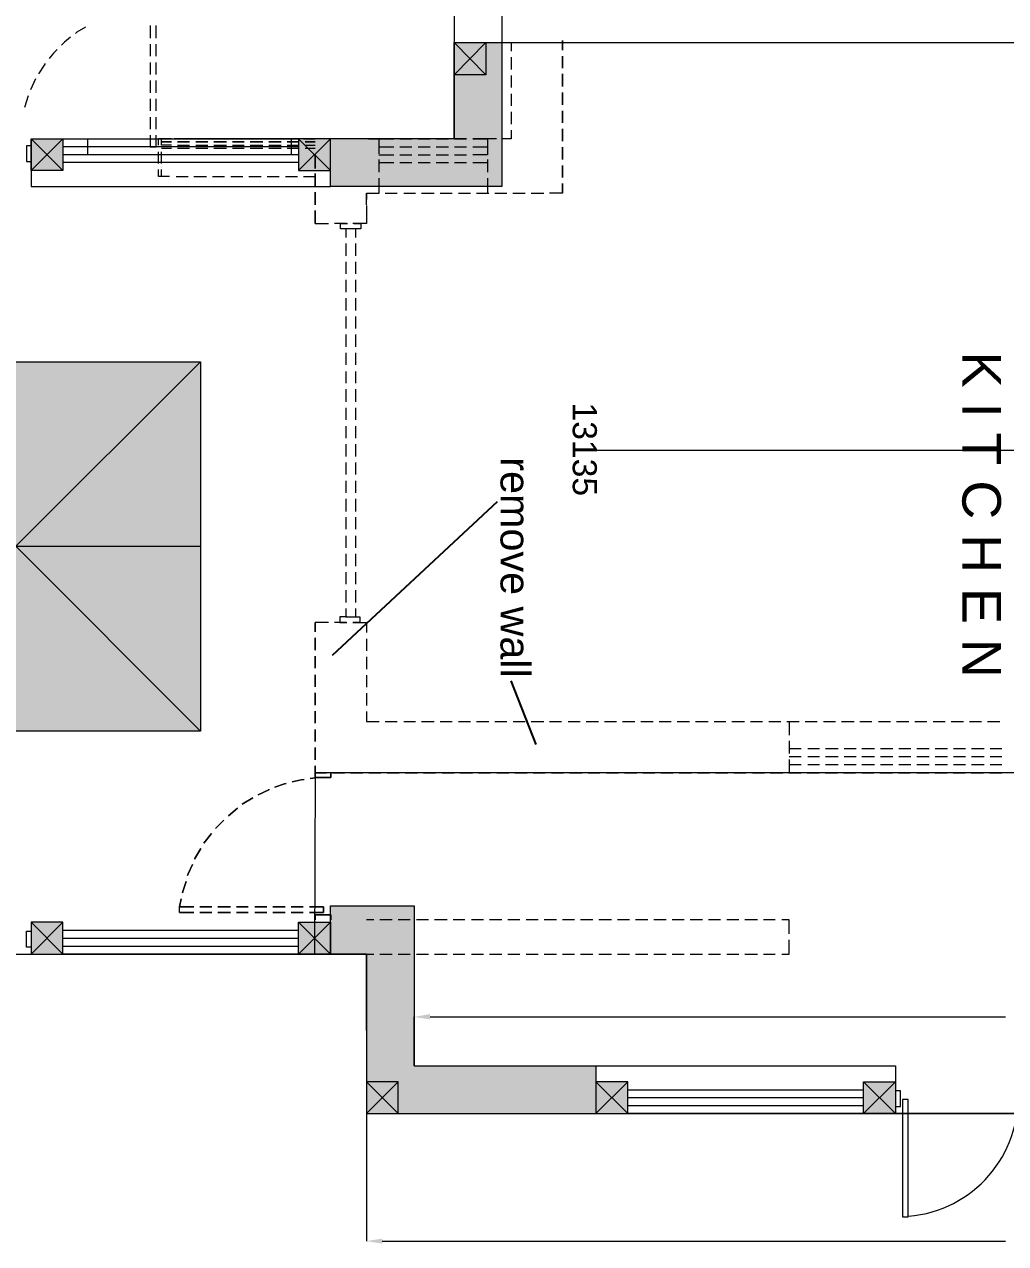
# Model space of a CAD drawing. Header units: millimetres. Extents: x -5841 to 140562, y 1006 to 102310.
# Drawn here: x 67469 to 73612, y 58061 to 65694 of the extents above; entities that cross this region are included whole.
import ezdxf

# ---------------------------------------------------------------- set-up
doc = ezdxf.new("R2010")
doc.units = ezdxf.units.MM
doc.header["$LTSCALE"] = 10
doc.layers.add('PDF17_0', color=7, linetype='Continuous')
doc.layers.add('PDF17_Text', color=7, linetype='Continuous')
doc.layers.add('PDF17_KD - WALL - LOADBEARING', color=7, linetype='Continuous', true_color=0x939598)
doc.styles.add('PDF ArialMT', font='arial.ttf')

msp = doc.modelspace()

# ---------------------------------------------------------------- linework, layer by layer
at = {"layer": 'PDF17_0', "lineweight": 0}
for points in [[(71372.28432, 72085.55694), (71512.62202, 72085.55694), (71512.62202, 72384.94403), (70932.55954, 72384.94403), (70932.55954, 71633.35769), (70932.55954, 70944.14367), (70932.55954, 70473.23273), (70152.90566, 70473.23273), (70152.90566, 69734.12086), (69264.10025, 69060.49991), (69264.10025, 66999.09506), (70159.1429, 66319.23688), (70159.1429, 65580.12501), (70517.78368, 65580.12501)], [(70458.52998, 65891.98656), (70458.52998, 65580.12501), (75027.30169, 65580.12501), (75981.59803, 65580.12501), (75981.59803, 65891.98656)], [(70358.73429, 65377.415), (70159.1429, 65580.12501), (70159.1429, 64978.23222), (68406.48099, 64978.23222)], [(70458.52998, 65580.12501), (70458.52998, 64678.84513), (70159.1429, 64678.84513), (69385.72625, 64678.84513), (69385.72625, 64978.23222), (69186.13486, 64778.64083)], [(70159.1429, 65377.415), (70358.73429, 65580.12501)], [(70159.1429, 64978.23222), (70159.1429, 65411.71977)], [(67711.02973, 64778.64083), (67511.43834, 64978.23222), (69186.13486, 64978.23222), (69385.72625, 64778.64083)], [(67511.43834, 64778.64083), (67711.02973, 64978.23222)], [(67511.43834, 64978.23222), (67511.43834, 64678.84513), (69385.72625, 64678.84513)], [(67511.43834, 64934.5716), (67483.3708, 64934.5716), (67483.3708, 64834.77591), (67511.43834, 64834.77591)], [(69186.13486, 64928.33437), (67711.02973, 64928.33437)], [(69186.13486, 64878.43652), (67711.02973, 64878.43652)], [(69186.13486, 64828.53868), (67711.02973, 64828.53868)], [(68571.76761, 63581.09248), (67414.76126, 62427.20474), (68571.76761, 61270.19839)], [(77441.11008, 63025.97892), (71051.06693, 63025.97892)], [(64919.86886, 62427.20474), (68571.76761, 62427.20474)], [(69186.13486, 60072.65004), (69385.72625, 59873.05865), (69385.72625, 60175.56435), (69909.65366, 60175.56435), (69909.65366, 59174.48878), (69909.65366, 59480.1131)], [(65980.19813, 59873.05865), (67511.43834, 59873.05865), (67711.02973, 60072.65004)], [(67511.43834, 60072.65004), (67711.02973, 59873.05865)], [(69186.13486, 59873.05865), (69385.72625, 60072.65004)], [(67511.43834, 59916.71927), (67483.3708, 59916.71927), (67483.3708, 60016.51496), (67511.43834, 60016.51496)], [(67711.02973, 60022.75219), (69186.13486, 60022.75219)], [(67711.02973, 59972.85435), (69186.13486, 59972.85435)], [(67711.02973, 59922.9565), (69186.13486, 59922.9565)], [(69610.26657, 59395.91048), (69610.26657, 59873.05865), (67711.02973, 59873.05865), (69610.26657, 59873.05865), (69610.26657, 58875.10169), (72922.23623, 58875.10169), (72722.64484, 59074.69308)], [(70009.44935, 59480.1131), (73611.45025, 59480.1131)], [(71047.94831, 59174.48878), (71047.94831, 58875.10169), (71247.5397, 59074.69308)], [(72922.23623, 59174.48878), (72922.23623, 58875.10169), (71247.5397, 58875.10169), (71047.94831, 59074.69308)], [(76327.76435, 59174.48878), (76327.76435, 59074.69308), (76128.17296, 58875.10169), (74453.47644, 58875.10169), (72922.23623, 58875.10169)], [(69809.85796, 58875.10169), (69610.26657, 59074.69308)], [(69809.85796, 59074.69308), (69610.26657, 58875.10169), (69610.26657, 58076.73612)], [(71247.5397, 59024.79523), (72722.64484, 59024.79523)], [(72922.23623, 59074.69308), (72722.64484, 58875.10169)], [(72922.23623, 58918.76231), (72953.42238, 58918.76231), (72953.42238, 59018.558), (72922.23623, 59018.558)], [(71247.5397, 58974.89739), (72722.64484, 58974.89739)], [(71247.5397, 58924.99954), (72722.64484, 58924.99954)], [(69710.06226, 58076.73612), (73611.45025, 58076.73612)]]:
    msp.add_lwpolyline(points, dxfattribs=at)
at = {"layer": 'PDF17_0', "color": 0, "lineweight": 0, "true_color": 0x939598}
for points in [[(67851.36743, 65676.80209), (67798.35096, 65645.61594), (67788.99512, 65636.26009)], [(68256.78744, 65686.15794), (68256.78744, 65608.19255)], [(68294.21083, 65608.19255), (68294.21083, 65686.15794)], [(67757.80896, 65614.42978), (67720.38558, 65583.24363), (67701.67388, 65564.53193)], [(68256.78744, 65570.76917), (68256.78744, 65495.92239)], [(68294.21083, 65495.92239), (68294.21083, 65570.76917)], [(70517.78368, 65580.12501), (70517.78368, 65527.10855)], [(67673.60634, 65536.46439), (67651.77604, 65514.63409), (67623.7085, 65480.32932)], [(67598.75957, 65449.14316), (67592.52234, 65439.78731), (67558.21757, 65383.65224)], [(68256.78744, 65455.38039), (68256.78744, 65380.53362)], [(68294.21083, 65380.53362), (68294.21083, 65455.38039)], [(70517.78368, 65489.68516), (70517.78368, 65411.71977)], [(67539.50588, 65352.46608), (67508.31972, 65283.85654)], [(68256.78744, 65343.11023), (68256.78744, 65265.14485)], [(68294.21083, 65265.14485), (68294.21083, 65343.11023)], [(70517.78368, 65374.29639), (70517.78368, 65299.44962)], [(67492.72664, 65246.43315), (67470.89634, 65174.705)], [(68256.78744, 65227.72146), (68256.78744, 65152.87469)], [(68294.21083, 65152.87469), (68294.21083, 65227.72146)], [(70517.78368, 65258.90762), (70517.78368, 65184.06084)], [(68256.78744, 65112.33269), (68256.78744, 65037.48592)], [(68294.21083, 65037.48592), (68294.21083, 65112.33269)], [(70517.78368, 65146.63746), (70517.78368, 65068.67207)], [(67866.9605, 64878.43652), (67866.9605, 64978.23222)], [(68256.78744, 65000.06253), (68256.78744, 64928.33437), (68294.21083, 64928.33437), (68294.21083, 65000.06253)], [(68309.80391, 64937.69022), (68309.80391, 64978.23222), (68378.41345, 64978.23222), (68309.80391, 64978.23222)], [(68390.88791, 64937.69022), (68328.5156, 64937.69022), (68328.5156, 64978.23222), (68390.88791, 64978.23222), (68328.5156, 64978.23222)], [(69139.35563, 64978.23222), (69139.35563, 64878.43652)], [(69354.5401, 64978.23222), (69289.04917, 64978.23222), (69217.32102, 64978.23222), (69289.04917, 64978.23222), (69226.67686, 64978.23222), (69289.04917, 64978.23222)], [(69469.92887, 64978.23222), (69395.0821, 64978.23222)], [(69585.31764, 64978.23222), (69507.35226, 64978.23222)], [(69622.74103, 64978.23222), (69688.23196, 64978.23222), (69781.79042, 64978.23222), (69688.23196, 64978.23222), (69688.23196, 64884.67376)], [(70368.09013, 64978.23222), (70277.65028, 64978.23222), (70368.09013, 64978.23222), (70368.09013, 64878.43652), (70277.65028, 64878.43652)], [(70424.22521, 64978.23222), (70368.09013, 64978.23222), (70368.09013, 64884.67376)], [(70517.78368, 65031.24868), (70517.78368, 64978.23222), (70461.6486, 64978.23222)], [(68309.80391, 64822.30145), (68309.80391, 64897.14822)], [(68328.5156, 64918.97853), (68390.88791, 64918.97853)], [(68328.5156, 64822.30145), (68328.5156, 64897.14822)], [(68428.31129, 64937.69022), (68503.15807, 64937.69022)], [(68428.31129, 64918.97853), (68503.15807, 64918.97853)], [(68543.70007, 64937.69022), (68618.54684, 64937.69022)], [(68543.70007, 64918.97853), (68618.54684, 64918.97853)], [(68655.97023, 64937.69022), (68733.93561, 64937.69022)], [(68655.97023, 64918.97853), (68733.93561, 64918.97853)], [(68771.359, 64937.69022), (68846.20577, 64937.69022)], [(68771.359, 64918.97853), (68846.20577, 64918.97853)], [(68883.62916, 64937.69022), (68961.59454, 64937.69022)], [(68883.62916, 64918.97853), (68961.59454, 64918.97853)], [(68999.01793, 64937.69022), (69076.98332, 64937.69022)], [(68999.01793, 64918.97853), (69076.98332, 64918.97853)], [(69114.4067, 64937.69022), (69189.25348, 64937.69022)], [(69114.4067, 64918.97853), (69189.25348, 64918.97853)], [(69226.67686, 64937.69022), (69289.04917, 64937.69022)], [(69226.67686, 64918.97853), (69289.04917, 64918.97853)], [(69688.23196, 64928.33437), (69781.79042, 64928.33437)], [(69819.21381, 64928.33437), (69894.06058, 64928.33437)], [(69934.60258, 64928.33437), (70009.44935, 64928.33437)], [(70046.87274, 64928.33437), (70124.83813, 64928.33437)], [(70162.26151, 64928.33437), (70237.10828, 64928.33437)], [(70277.65028, 64928.33437), (70368.09013, 64928.33437)], [(69688.23196, 64878.43652), (69781.79042, 64878.43652)], [(69688.23196, 64847.25037), (69688.23196, 64769.28498)], [(69688.23196, 64828.53868), (69781.79042, 64828.53868)], [(69819.21381, 64878.43652), (69894.06058, 64878.43652)], [(69819.21381, 64828.53868), (69894.06058, 64828.53868)], [(69934.60258, 64878.43652), (70009.44935, 64878.43652)], [(69934.60258, 64828.53868), (70009.44935, 64828.53868)], [(70046.87274, 64878.43652), (70124.83813, 64878.43652)], [(70046.87274, 64828.53868), (70124.83813, 64828.53868)], [(70162.26151, 64878.43652), (70237.10828, 64878.43652)], [(70162.26151, 64828.53868), (70237.10828, 64828.53868)], [(70277.65028, 64828.53868), (70368.09013, 64828.53868)], [(70368.09013, 64847.25037), (70368.09013, 64769.28498)], [(68378.41345, 64741.21744), (68309.80391, 64741.21744), (68309.80391, 64784.87806)], [(68328.5156, 64741.21744), (68328.5156, 64784.87806)], [(68418.95545, 64741.21744), (68493.80222, 64741.21744)], [(68531.22561, 64741.21744), (68609.19099, 64741.21744)], [(68646.61438, 64741.21744), (68721.46115, 64741.21744)], [(68762.00315, 64741.21744), (68836.84992, 64741.21744)], [(68874.27331, 64741.21744), (68952.2387, 64741.21744)], [(68989.66208, 64741.21744), (69064.50886, 64741.21744)], [(69105.05086, 64741.21744), (69179.89763, 64741.21744)], [(69217.32102, 64741.21744), (69289.04917, 64741.21744)], [(69688.23196, 64731.8616), (69688.23196, 64638.30313)], [(70368.09013, 64731.8616), (70368.09013, 64638.30313)], [(70839.00107, 64638.30313), (70839.00107, 64697.55683), (70839.00107, 64638.30313), (70757.91707, 64638.30313)], [(69610.26657, 64563.45636), (69610.26657, 64638.30313), (69691.35057, 64638.30313)], [(69610.26657, 64638.30313), (69610.26657, 64597.76113)], [(69728.77396, 64638.30313), (69803.62073, 64638.30313)], [(69844.16273, 64638.30313), (69919.0095, 64638.30313)], [(69956.43289, 64638.30313), (70034.39828, 64638.30313)], [(70071.82166, 64638.30313), (70146.66843, 64638.30313)], [(70187.21044, 64638.30313), (70262.05721, 64638.30313)], [(70299.48059, 64638.30313), (70377.44598, 64638.30313)], [(70414.86937, 64638.30313), (70489.71614, 64638.30313)], [(70527.13952, 64638.30313), (70605.10491, 64638.30313)], [(70642.5283, 64638.30313), (70720.49369, 64638.30313)], [(69289.04917, 64448.06759), (69289.04917, 64526.03297), (69289.04917, 64448.06759), (69289.04917, 64469.89789), (69289.04917, 64448.06759), (69289.04917, 64529.15159), (69289.04917, 64448.06759), (69373.25179, 64448.06759)], [(69610.26657, 64526.03297), (69610.26657, 64448.06759), (69526.06395, 64448.06759)], [(69610.26657, 64560.33774), (69610.26657, 64519.79574)], [(69485.52195, 64448.06759), (69410.67518, 64448.06759)], [(69491.75918, 64413.76282), (69448.09856, 64413.76282), (69448.09856, 64448.06759), (69491.75918, 64448.06759)], [(69532.30118, 64448.06759), (69575.9618, 64448.06759), (69575.9618, 64413.76282), (69532.30118, 64413.76282)], [(69544.77564, 64360.74635), (69544.77564, 64413.76282), (69482.40333, 64413.76282), (69482.40333, 64360.74635)], [(69482.40333, 64323.32297), (69482.40333, 64245.35758)], [(69544.77564, 64245.35758), (69544.77564, 64323.32297)], [(69482.40333, 64207.93419), (69482.40333, 64133.08742)], [(69544.77564, 64133.08742), (69544.77564, 64207.93419)], [(69482.40333, 64095.66403), (69482.40333, 64017.69865)], [(69544.77564, 64017.69865), (69544.77564, 64095.66403)], [(69482.40333, 63980.27526), (69482.40333, 63902.30987)], [(69544.77564, 63902.30987), (69544.77564, 63980.27526)], [(69482.40333, 63864.88649), (69482.40333, 63790.03972)], [(69544.77564, 63790.03972), (69544.77564, 63864.88649)], [(69482.40333, 63752.61633), (69482.40333, 63674.65094)], [(69544.77564, 63674.65094), (69544.77564, 63752.61633)], [(69482.40333, 63637.22756), (69482.40333, 63562.38078)], [(69544.77564, 63562.38078), (69544.77564, 63637.22756)], [(69482.40333, 63521.83878), (69482.40333, 63446.99201)], [(69544.77564, 63446.99201), (69544.77564, 63521.83878)], [(69482.40333, 63409.56863), (69482.40333, 63331.60324)], [(69544.77564, 63331.60324), (69544.77564, 63409.56863)], [(69482.40333, 63294.17985), (69482.40333, 63219.33308)], [(69544.77564, 63219.33308), (69544.77564, 63294.17985)], [(69482.40333, 63178.79108), (69482.40333, 63103.94431)], [(69544.77564, 63103.94431), (69544.77564, 63178.79108)], [(69482.40333, 63066.52092), (69482.40333, 62988.55553)], [(69544.77564, 62988.55553), (69544.77564, 63066.52092)], [(69482.40333, 62951.13215), (69482.40333, 62876.28537)], [(69544.77564, 62876.28537), (69544.77564, 62951.13215)], [(69482.40333, 62835.74337), (69482.40333, 62760.8966)], [(69544.77564, 62760.8966), (69544.77564, 62835.74337)], [(69482.40333, 62723.47322), (69482.40333, 62645.50783)], [(69544.77564, 62645.50783), (69544.77564, 62723.47322)], [(69482.40333, 62608.08444), (69482.40333, 62533.23767)], [(69544.77564, 62533.23767), (69544.77564, 62608.08444)], [(69482.40333, 62492.69567), (69482.40333, 62417.8489)], [(69544.77564, 62417.8489), (69544.77564, 62492.69567)], [(69482.40333, 62380.42551), (69482.40333, 62302.46012)], [(69544.77564, 62302.46012), (69544.77564, 62380.42551)], [(69482.40333, 62265.03674), (69482.40333, 62190.18997)], [(69544.77564, 62190.18997), (69544.77564, 62265.03674)], [(69482.40333, 62152.76658), (69482.40333, 62074.80119)], [(69544.77564, 62074.80119), (69544.77564, 62152.76658)], [(69488.64056, 61984.36134), (69444.97995, 61984.36134), (69444.97995, 61950.05657), (69488.64056, 61950.05657)], [(69482.40333, 62037.37781), (69482.40333, 61984.36134), (69544.77564, 61984.36134), (69544.77564, 62037.37781)], [(69526.06395, 61984.36134), (69569.72457, 61984.36134), (69569.72457, 61950.05657), (69526.06395, 61950.05657), (69610.26657, 61950.05657), (69610.26657, 61887.68426)], [(69373.25179, 61950.05657), (69289.04917, 61950.05657), (69289.04917, 61890.80288), (69289.04917, 61950.05657)], [(69485.52195, 61950.05657), (69410.67518, 61950.05657)], [(69610.26657, 61847.14226), (69610.26657, 61772.29549)], [(69610.26657, 61734.8721), (69610.26657, 61656.90672)], [(69610.26657, 61619.48333), (69610.26657, 61544.63656)], [(69610.26657, 61507.21317), (69610.26657, 61429.24778)], [(69610.26657, 61391.8244), (69610.26657, 61329.45209), (69691.35057, 61329.45209)], [(69728.77396, 61329.45209), (69803.62073, 61329.45209)], [(69844.16273, 61329.45209), (69919.0095, 61329.45209)], [(69956.43289, 61329.45209), (70034.39828, 61329.45209)], [(70071.82166, 61329.45209), (70146.66843, 61329.45209)], [(70187.21044, 61329.45209), (70262.05721, 61329.45209)], [(70299.48059, 61329.45209), (70377.44598, 61329.45209)], [(70414.86937, 61329.45209), (70489.71614, 61329.45209)], [(70530.25814, 61329.45209), (70605.10491, 61329.45209)], [(70642.5283, 61329.45209), (70720.49369, 61329.45209)], [(70757.91707, 61329.45209), (70832.76384, 61329.45209)], [(70873.30584, 61329.45209), (70948.15262, 61329.45209)], [(70985.576, 61329.45209), (71063.54139, 61329.45209)], [(71100.96478, 61329.45209), (71175.81155, 61329.45209)], [(71213.23493, 61329.45209), (71291.20032, 61329.45209)], [(71328.62371, 61329.45209), (71406.5891, 61329.45209)], [(71444.01248, 61329.45209), (71518.85925, 61329.45209)], [(71556.28264, 61329.45209), (71634.24803, 61329.45209)], [(71671.67141, 61329.45209), (71749.6368, 61329.45209)], [(71787.06019, 61329.45209), (71861.90696, 61329.45209)], [(71899.33034, 61329.45209), (71977.29573, 61329.45209)], [(72014.71912, 61329.45209), (72089.56589, 61329.45209)], [(72130.10789, 61329.45209), (72204.95466, 61329.45209)], [(72242.37805, 61329.45209), (72320.34344, 61329.45209)], [(72257.97113, 61329.45209), (72257.97113, 61245.24947)], [(72357.76682, 61329.45209), (72432.61359, 61329.45209)], [(72473.1556, 61329.45209), (72548.00237, 61329.45209)], [(72585.42575, 61329.45209), (72663.39114, 61329.45209)], [(72700.81453, 61329.45209), (72775.6613, 61329.45209)], [(72816.2033, 61329.45209), (72891.05007, 61329.45209)], [(72928.47346, 61329.45209), (73006.43885, 61329.45209)], [(73043.86223, 61329.45209), (73118.709, 61329.45209)], [(73159.251, 61329.45209), (73234.09778, 61329.45209)], [(73271.52116, 61329.45209), (73349.48655, 61329.45209)], [(73386.90994, 61329.45209), (73461.75671, 61329.45209)], [(73499.18009, 61329.45209), (73577.14548, 61329.45209)], [(72257.97113, 61207.82608), (72257.97113, 61129.8607)], [(72332.8179, 61157.92824), (72257.97113, 61157.92824)], [(72448.20667, 61157.92824), (72373.3599, 61157.92824)], [(72563.59544, 61157.92824), (72485.63006, 61157.92824)], [(72675.8656, 61157.92824), (72601.01883, 61157.92824)], [(72791.25438, 61157.92824), (72713.28899, 61157.92824)], [(72906.64315, 61157.92824), (72828.67776, 61157.92824)], [(73018.91331, 61157.92824), (72944.06654, 61157.92824)], [(73134.30208, 61157.92824), (73056.33669, 61157.92824)], [(73249.69085, 61157.92824), (73171.72547, 61157.92824)], [(73361.96101, 61157.92824), (73287.11424, 61157.92824)], [(73477.34979, 61157.92824), (73399.3844, 61157.92824)], [(73589.61994, 61157.92824), (73514.77317, 61157.92824)], [(72332.8179, 61108.03039), (72257.97113, 61108.03039)], [(72257.97113, 61092.43731), (72257.97113, 61008.23469), (72332.8179, 61008.23469)], [(72448.20667, 61108.03039), (72373.3599, 61108.03039)], [(72563.59544, 61108.03039), (72485.63006, 61108.03039)], [(72675.8656, 61108.03039), (72601.01883, 61108.03039)], [(72791.25438, 61108.03039), (72713.28899, 61108.03039)], [(72906.64315, 61108.03039), (72828.67776, 61108.03039)], [(73018.91331, 61108.03039), (72944.06654, 61108.03039)], [(73134.30208, 61108.03039), (73056.33669, 61108.03039)], [(73249.69085, 61108.03039), (73171.72547, 61108.03039)], [(73361.96101, 61108.03039), (73287.11424, 61108.03039)], [(73477.34979, 61108.03039), (73399.3844, 61108.03039)], [(73589.61994, 61108.03039), (73514.77317, 61108.03039)], [(69289.04917, 61008.23469), (69289.04917, 60980.16715), (69388.84487, 60980.16715), (69388.84487, 61008.23469), (69388.84487, 60980.16715), (69289.04917, 60980.16715), (69289.04917, 61008.23469), (69360.77733, 61008.23469)], [(69398.20071, 61008.23469), (69473.04749, 61008.23469)], [(69510.47087, 61008.23469), (69588.43626, 61008.23469)], [(69625.85965, 61008.23469), (69700.70642, 61008.23469)], [(69741.24842, 61008.23469), (69816.09519, 61008.23469)], [(69853.51858, 61008.23469), (69931.48396, 61008.23469)], [(69968.90735, 61008.23469), (70043.75412, 61008.23469)], [(70084.29612, 61008.23469), (70159.1429, 61008.23469)], [(70196.56628, 61008.23469), (70274.53167, 61008.23469)], [(70311.95506, 61008.23469), (70386.80183, 61008.23469)], [(70427.34383, 61008.23469), (70502.1906, 61008.23469)], [(70539.61399, 61008.23469), (70617.57937, 61008.23469)], [(70655.00276, 61008.23469), (70729.84953, 61008.23469)], [(70770.39153, 61008.23469), (70845.23831, 61008.23469)], [(70882.66169, 61008.23469), (70960.62708, 61008.23469)], [(70998.05046, 61008.23469), (71072.89724, 61008.23469)], [(71113.43924, 61008.23469), (71188.28601, 61008.23469)], [(71225.7094, 61008.23469), (71303.67478, 61008.23469)], [(71341.09817, 61008.23469), (71415.94494, 61008.23469)], [(71453.36833, 61008.23469), (71531.33371, 61008.23469)], [(71568.7571, 61008.23469), (71646.72249, 61008.23469)], [(71684.14587, 61008.23469), (71758.99265, 61008.23469)], [(71796.41603, 61008.23469), (71874.38142, 61008.23469)], [(71911.80481, 61008.23469), (71986.65158, 61008.23469)], [(72027.19358, 61008.23469), (72102.04035, 61008.23469)], [(72139.46374, 61008.23469), (72217.42912, 61008.23469)], [(72254.85251, 61008.23469), (72329.69928, 61008.23469)], [(72332.8179, 61058.13254), (72257.97113, 61058.13254)], [(72370.24128, 61008.23469), (72445.08806, 61008.23469)], [(72448.20667, 61058.13254), (72373.3599, 61058.13254)], [(72448.20667, 61008.23469), (72373.3599, 61008.23469)], [(72482.51144, 61008.23469), (72560.47683, 61008.23469)], [(72563.59544, 61058.13254), (72485.63006, 61058.13254)], [(72563.59544, 61008.23469), (72485.63006, 61008.23469)], [(72597.90022, 61008.23469), (72672.74699, 61008.23469)], [(72675.8656, 61058.13254), (72601.01883, 61058.13254)], [(72675.8656, 61008.23469), (72601.01883, 61008.23469)], [(72791.25438, 61058.13254), (72713.28899, 61058.13254)], [(72791.25438, 61008.23469), (72713.28899, 61008.23469), (72788.13576, 61008.23469)], [(72825.55915, 61008.23469), (72903.52453, 61008.23469)], [(72906.64315, 61058.13254), (72828.67776, 61058.13254)], [(72906.64315, 61008.23469), (72828.67776, 61008.23469)], [(72940.94792, 61008.23469), (73015.79469, 61008.23469)], [(73018.91331, 61058.13254), (72944.06654, 61058.13254)], [(73018.91331, 61008.23469), (72944.06654, 61008.23469)], [(73134.30208, 61058.13254), (73056.33669, 61058.13254)], [(73134.30208, 61008.23469), (73056.33669, 61008.23469), (73131.18347, 61008.23469)], [(73168.60685, 61008.23469), (73246.57224, 61008.23469)], [(73249.69085, 61058.13254), (73171.72547, 61058.13254)], [(73249.69085, 61008.23469), (73171.72547, 61008.23469)], [(73283.99562, 61008.23469), (73358.8424, 61008.23469)], [(73361.96101, 61058.13254), (73287.11424, 61058.13254)], [(73361.96101, 61008.23469), (73287.11424, 61008.23469)], [(73396.26578, 61008.23469), (73474.23117, 61008.23469)], [(73477.34979, 61058.13254), (73399.3844, 61058.13254)], [(73477.34979, 61008.23469), (73399.3844, 61008.23469)], [(73511.65456, 61008.23469), (73589.61994, 61008.23469), (73514.77317, 61008.23469)], [(73589.61994, 61058.13254), (73514.77317, 61058.13254)], [(68440.78576, 60135.02235), (68440.78576, 60169.32712), (68450.1416, 60219.22497), (68440.78576, 60169.32712), (68531.22561, 60169.32712), (68440.78576, 60169.32712)], [(69657.0458, 60088.24312), (69610.26657, 60088.24312)], [(69772.43457, 60088.24312), (69694.46919, 60088.24312)], [(69884.70473, 60088.24312), (69809.85796, 60088.24312)], [(70000.09351, 60088.24312), (69925.24673, 60088.24312)], [(70115.48228, 60088.24312), (70037.51689, 60088.24312)], [(70227.75244, 60088.24312), (70152.90566, 60088.24312)], [(70343.14121, 60088.24312), (70268.29444, 60088.24312)], [(70458.52998, 60088.24312), (70380.5646, 60088.24312)], [(70570.80014, 60088.24312), (70495.95337, 60088.24312)], [(70686.18891, 60088.24312), (70611.34214, 60088.24312)], [(70801.57769, 60088.24312), (70723.6123, 60088.24312)], [(70913.84785, 60088.24312), (70839.00107, 60088.24312)], [(71029.23662, 60088.24312), (70951.27123, 60088.24312)], [(71144.62539, 60088.24312), (71066.66001, 60088.24312)], [(71256.89555, 60088.24312), (71182.04878, 60088.24312)], [(71372.28432, 60088.24312), (71294.31894, 60088.24312)], [(71487.6731, 60088.24312), (71409.70771, 60088.24312)], [(71599.94326, 60088.24312), (71525.09648, 60088.24312)], [(71715.33203, 60088.24312), (71637.36664, 60088.24312)], [(71827.60219, 60088.24312), (71752.75542, 60088.24312)], [(71942.99096, 60088.24312), (71868.14419, 60088.24312)], [(72058.37973, 60088.24312), (71980.41435, 60088.24312)], [(72170.64989, 60088.24312), (72095.80312, 60088.24312)], [(72257.97113, 60000.92189), (72257.97113, 60088.24312), (72211.19189, 60088.24312)], [(72211.19189, 59873.05865), (72257.97113, 59873.05865), (72257.97113, 59963.4985)], [(69610.26657, 59873.05865), (69657.0458, 59873.05865)], [(69694.46919, 59873.05865), (69772.43457, 59873.05865)], [(69809.85796, 59873.05865), (69884.70473, 59873.05865)], [(69925.24673, 59873.05865), (70000.09351, 59873.05865)], [(70037.51689, 59873.05865), (70115.48228, 59873.05865)], [(70152.90566, 59873.05865), (70227.75244, 59873.05865)], [(70268.29444, 59873.05865), (70343.14121, 59873.05865)], [(70380.5646, 59873.05865), (70458.52998, 59873.05865)], [(70495.95337, 59873.05865), (70570.80014, 59873.05865)], [(70611.34214, 59873.05865), (70686.18891, 59873.05865)], [(70723.6123, 59873.05865), (70801.57769, 59873.05865)], [(70839.00107, 59873.05865), (70913.84785, 59873.05865)], [(70951.27123, 59873.05865), (71029.23662, 59873.05865)], [(71066.66001, 59873.05865), (71144.62539, 59873.05865)], [(71182.04878, 59873.05865), (71256.89555, 59873.05865)], [(71294.31894, 59873.05865), (71372.28432, 59873.05865)], [(71409.70771, 59873.05865), (71487.6731, 59873.05865)], [(71525.09648, 59873.05865), (71599.94326, 59873.05865)], [(71637.36664, 59873.05865), (71715.33203, 59873.05865)], [(71752.75542, 59873.05865), (71827.60219, 59873.05865)], [(71868.14419, 59873.05865), (71942.99096, 59873.05865)], [(71980.41435, 59873.05865), (72058.37973, 59873.05865)], [(72095.80312, 59873.05865), (72170.64989, 59873.05865)]]:
    msp.add_lwpolyline(points, dxfattribs=at)
at = {"layer": 'PDF17_0', "lineweight": 0}
for points in [[(70159.1429, 65580.12501), (70358.73429, 65580.12501), (70358.73429, 65377.415), (70159.1429, 65377.415)], [(67511.43834, 64978.23222), (67711.02973, 64978.23222), (67711.02973, 64778.64083), (67511.43834, 64778.64083)], [(69186.13486, 64778.64083), (69385.72625, 64778.64083), (69385.72625, 64978.23222), (69186.13486, 64978.23222)], [(68571.76761, 63581.09248), (68571.76761, 61270.19839), (64919.86886, 61270.19839), (64919.86886, 63581.09248)], [(77768.56471, 61008.23469), (69289.04917, 61008.23469), (69285.93056, 59873.05865), (69610.26657, 59873.05865), (69610.26657, 58875.10169), (77768.56471, 58875.10169)], [(67511.43834, 59873.05865), (67711.02973, 59873.05865), (67711.02973, 60072.65004), (67511.43834, 60072.65004)], [(69186.13486, 60072.65004), (69385.72625, 60072.65004), (69385.72625, 59873.05865), (69186.13486, 59873.05865)], [(69809.85796, 59074.69308), (69610.26657, 59074.69308), (69610.26657, 58875.10169), (69809.85796, 58875.10169)], [(71247.5397, 59074.69308), (71047.94831, 59074.69308), (71047.94831, 58875.10169), (71247.5397, 58875.10169)], [(72922.23623, 58875.10169), (72722.64484, 58875.10169), (72722.64484, 59074.69308), (72922.23623, 59074.69308)], [(72965.89684, 58962.42292), (72965.89684, 58229.54828), (73003.32023, 58229.54828), (73003.32023, 58962.42292)]]:
    msp.add_lwpolyline(points, close=True, dxfattribs=at)
at = {"layer": 'PDF17_0', "color": 0, "lineweight": 0, "true_color": 0x939598}
for points in [[(70839.00107, 65533.34578), (70839.00107, 65592.59947)], [(70839.00107, 65421.07562), (70839.00107, 65495.92239)], [(70839.00107, 65305.68685), (70839.00107, 65383.65224)], [(70839.00107, 65190.29807), (70839.00107, 65268.26346)], [(70839.00107, 65078.02792), (70839.00107, 65152.87469)], [(70839.00107, 64962.63914), (70839.00107, 65040.60453)], [(68390.88791, 64959.52053), (68328.5156, 64959.52053)], [(68493.80222, 64978.23222), (68418.95545, 64978.23222)], [(68503.15807, 64978.23222), (68428.31129, 64978.23222)], [(68503.15807, 64959.52053), (68428.31129, 64959.52053)], [(68609.19099, 64978.23222), (68531.22561, 64978.23222)], [(68618.54684, 64978.23222), (68543.70007, 64978.23222)], [(68618.54684, 64959.52053), (68543.70007, 64959.52053)], [(68721.46115, 64978.23222), (68646.61438, 64978.23222)], [(68733.93561, 64978.23222), (68655.97023, 64978.23222)], [(68733.93561, 64959.52053), (68655.97023, 64959.52053)], [(68836.84992, 64978.23222), (68762.00315, 64978.23222)], [(68846.20577, 64978.23222), (68771.359, 64978.23222)], [(68846.20577, 64959.52053), (68771.359, 64959.52053)], [(68952.2387, 64978.23222), (68874.27331, 64978.23222)], [(68961.59454, 64978.23222), (68883.62916, 64978.23222)], [(68961.59454, 64959.52053), (68883.62916, 64959.52053)], [(69064.50886, 64978.23222), (68989.66208, 64978.23222)], [(69076.98332, 64978.23222), (68999.01793, 64978.23222)], [(69076.98332, 64959.52053), (68999.01793, 64959.52053)], [(69179.89763, 64978.23222), (69105.05086, 64978.23222)], [(69189.25348, 64978.23222), (69114.4067, 64978.23222)], [(69189.25348, 64959.52053), (69114.4067, 64959.52053)], [(69289.04917, 64959.52053), (69226.67686, 64959.52053)], [(69894.06058, 64978.23222), (69819.21381, 64978.23222)], [(70009.44935, 64978.23222), (69934.60258, 64978.23222)], [(70124.83813, 64978.23222), (70046.87274, 64978.23222)], [(70237.10828, 64978.23222), (70162.26151, 64978.23222)], [(70839.00107, 64847.25037), (70839.00107, 64925.21576)], [(69289.04917, 64797.35252), (69289.04917, 64878.43652)], [(69289.04917, 64869.08068), (69289.04917, 64791.11529)], [(70839.00107, 64734.98021), (70839.00107, 64809.82698)], [(69289.04917, 64681.96375), (69289.04917, 64759.92914)], [(69289.04917, 64753.6919), (69289.04917, 64678.84513)], [(69289.04917, 64569.69359), (69289.04917, 64644.54036)], [(69289.04917, 64638.30313), (69289.04917, 64563.45636)], [(69289.04917, 61775.4141), (69289.04917, 61853.37949)], [(69289.04917, 61663.14395), (69289.04917, 61737.99072)], [(69289.04917, 61547.75517), (69289.04917, 61622.60194)], [(69289.04917, 61432.3664), (69289.04917, 61510.33179)], [(69289.04917, 61320.09624), (69289.04917, 61394.94301)], [(69289.04917, 61204.70747), (69289.04917, 61279.55424)], [(69289.04917, 61089.31869), (69289.04917, 61167.28408)], [(69289.04917, 60992.64161), (69289.04917, 61051.89531)], [(69036.44132, 60917.79484), (69098.81363, 60939.62515), (69108.16947, 60942.74377), (69098.81363, 60939.62515)], [(69145.59286, 60952.09961), (69201.72794, 60964.57407), (69220.43963, 60967.69269), (69201.72794, 60964.57407)], [(69257.86302, 60973.92992), (69307.76086, 60980.16715)], [(68833.73131, 60811.76192), (68899.22223, 60852.30392)], [(68933.52701, 60871.01561), (68999.01793, 60902.20176), (68999.01793, 60905.32038), (68999.01793, 60902.20176)], [(68746.41008, 60740.03376), (68802.54515, 60786.81299)], [(68665.32607, 60658.94976), (68718.34254, 60711.96622)], [(68593.59792, 60568.50991), (68640.37715, 60627.7636)], [(68537.46284, 60468.71421), (68537.46284, 60471.83283), (68574.88622, 60534.20514), (68537.46284, 60471.83283)], [(68490.6836, 60365.7999), (68493.80222, 60375.15575), (68521.86976, 60434.40944), (68493.80222, 60375.15575)], [(68459.49745, 60256.64836), (68462.61606, 60272.24143), (68481.32776, 60328.37651), (68462.61606, 60272.24143)], [(68643.49576, 60169.32712), (68568.64899, 60169.32712)], [(68758.88454, 60169.32712), (68680.91915, 60169.32712)], [(68871.1547, 60169.32712), (68796.30792, 60169.32712)], [(68986.54347, 60169.32712), (68911.6967, 60169.32712)], [(69101.93224, 60169.32712), (69023.96685, 60169.32712)], [(69214.2024, 60169.32712), (69139.35563, 60169.32712)], [(69342.06564, 60135.02235), (69342.06564, 60169.32712), (69254.7444, 60169.32712), (69342.06564, 60169.32712), (69342.06564, 60135.02235), (69254.7444, 60135.02235)], [(68440.78576, 60135.02235), (68531.22561, 60135.02235)], [(68568.64899, 60135.02235), (68643.49576, 60135.02235)], [(68680.91915, 60135.02235), (68758.88454, 60135.02235)], [(68796.30792, 60135.02235), (68871.1547, 60135.02235)], [(68911.6967, 60135.02235), (68986.54347, 60135.02235)], [(69023.96685, 60135.02235), (69101.93224, 60135.02235)], [(69139.35563, 60135.02235), (69214.2024, 60135.02235)], [(69289.04917, 60088.24312), (69289.04917, 60119.42927), (69388.84487, 60119.42927), (69388.84487, 60088.24312), (69388.84487, 60119.42927), (69289.04917, 60119.42927)]]:
    msp.add_lwpolyline(points, close=True, dxfattribs=at)
at = {"layer": 'PDF17_0', "lineweight": 25}
for points in [[(69398.20071, 61744.22795), (70430.46244, 62707.88014)], [(70673.71445, 61185.99577), (70517.78368, 61585.17856)]]:
    msp.add_lwpolyline(points, dxfattribs=at)
at = {"layer": 'PDF17_0', "lineweight": 0}
msp.add_arc((72946.17311, 58974.86248), 743.78981, 274.564819568, 3.565064813, dxfattribs=at)
at = {"layer": 'PDF17_0', "transparency": 33554559}
for points in [[(70009.44935, 59498.82479), (70009.44935, 59464.52002), (69909.65366, 59480.1131)], [(69710.06226, 58092.3292), (69710.06226, 58061.14305), (69610.26657, 58076.73612)]]:
    msp.add_solid(points, dxfattribs=at)
at = {"layer": 'PDF17_KD - WALL - LOADBEARING', "color": 7, "lineweight": 0}
msp.add_lwpolyline([(69909.65366, 59174.48878), (72922.23623, 59174.48878)], dxfattribs=at)
at = {"layer": 'PDF17_KD - WALL - LOADBEARING', "color": 0, "true_color": 0xc78733, "transparency": 33554559}
for points in [[(70258.93859, 65580.12501), (70258.93859, 65480.32932), (70159.1429, 65580.12501)], [(70258.93859, 65480.32932), (70159.1429, 65580.12501), (70159.1429, 65377.415)], [(70358.73429, 65377.415), (70358.73429, 65580.12501), (70258.93859, 65480.32932)], [(70358.73429, 65580.12501), (70258.93859, 65480.32932), (70258.93859, 65580.12501)], [(70258.93859, 65480.32932), (70258.93859, 65377.415), (70159.1429, 65377.415)], [(70358.73429, 65377.415), (70258.93859, 65377.415), (70258.93859, 65480.32932)], [(67611.23403, 64978.23222), (67611.23403, 64878.43652), (67511.43834, 64978.23222)], [(67611.23403, 64878.43652), (67511.43834, 64978.23222), (67511.43834, 64778.64083)], [(67711.02973, 64778.64083), (67711.02973, 64978.23222), (67611.23403, 64878.43652)], [(67711.02973, 64978.23222), (67611.23403, 64878.43652), (67611.23403, 64978.23222)], [(69285.93056, 64978.23222), (69285.93056, 64878.43652), (69186.13486, 64978.23222)], [(69285.93056, 64878.43652), (69186.13486, 64978.23222), (69186.13486, 64778.64083)], [(69385.72625, 64778.64083), (69385.72625, 64978.23222), (69285.93056, 64878.43652)], [(69385.72625, 64978.23222), (69285.93056, 64878.43652), (69285.93056, 64978.23222)], [(67611.23403, 64878.43652), (67611.23403, 64778.64083), (67511.43834, 64778.64083)], [(67711.02973, 64778.64083), (67611.23403, 64778.64083), (67611.23403, 64878.43652)], [(69285.93056, 64878.43652), (69285.93056, 64778.64083), (69186.13486, 64778.64083)], [(69385.72625, 64778.64083), (69285.93056, 64778.64083), (69285.93056, 64878.43652)], [(67611.23403, 60072.65004), (67611.23403, 59972.85435), (67511.43834, 60072.65004)], [(67611.23403, 59972.85435), (67511.43834, 60072.65004), (67511.43834, 59873.05865)], [(67711.02973, 59873.05865), (67711.02973, 60072.65004), (67611.23403, 59972.85435)], [(67711.02973, 60072.65004), (67611.23403, 59972.85435), (67611.23403, 60072.65004)], [(69285.93056, 60072.65004), (69285.93056, 59972.85435), (69186.13486, 60072.65004)], [(69285.93056, 59972.85435), (69186.13486, 60072.65004), (69186.13486, 59873.05865)], [(69385.72625, 59873.05865), (69385.72625, 60072.65004), (69285.93056, 59972.85435)], [(69385.72625, 60072.65004), (69285.93056, 59972.85435), (69285.93056, 60072.65004)], [(67611.23403, 59972.85435), (67611.23403, 59873.05865), (67511.43834, 59873.05865)], [(67711.02973, 59873.05865), (67611.23403, 59873.05865), (67611.23403, 59972.85435)], [(69285.93056, 59972.85435), (69285.93056, 59873.05865), (69186.13486, 59873.05865)], [(69385.72625, 59873.05865), (69285.93056, 59873.05865), (69285.93056, 59972.85435)], [(69710.06226, 59074.69308), (69710.06226, 58974.89739), (69610.26657, 59074.69308)], [(69710.06226, 58974.89739), (69610.26657, 59074.69308), (69610.26657, 58875.10169)], [(69809.85796, 58875.10169), (69809.85796, 59074.69308), (69710.06226, 58974.89739)], [(69809.85796, 59074.69308), (69710.06226, 58974.89739), (69710.06226, 59074.69308)], [(71147.74401, 59074.69308), (71147.74401, 58974.89739), (71047.94831, 59074.69308)], [(71147.74401, 58974.89739), (71047.94831, 59074.69308), (71047.94831, 58875.10169)], [(71247.5397, 58875.10169), (71247.5397, 59074.69308), (71147.74401, 58974.89739)], [(71247.5397, 59074.69308), (71147.74401, 58974.89739), (71147.74401, 59074.69308)], [(72822.44053, 59074.69308), (72822.44053, 58974.89739), (72722.64484, 59074.69308)], [(72822.44053, 58974.89739), (72722.64484, 59074.69308), (72722.64484, 58875.10169)], [(72922.23623, 58875.10169), (72922.23623, 59074.69308), (72822.44053, 58974.89739)], [(72922.23623, 59074.69308), (72822.44053, 58974.89739), (72822.44053, 59074.69308)], [(69710.06226, 58974.89739), (69710.06226, 58875.10169), (69610.26657, 58875.10169)], [(69809.85796, 58875.10169), (69710.06226, 58875.10169), (69710.06226, 58974.89739)], [(71147.74401, 58974.89739), (71147.74401, 58875.10169), (71047.94831, 58875.10169)], [(71247.5397, 58875.10169), (71147.74401, 58875.10169), (71147.74401, 58974.89739)], [(72822.44053, 58974.89739), (72822.44053, 58875.10169), (72722.64484, 58875.10169)], [(72922.23623, 58875.10169), (72822.44053, 58875.10169), (72822.44053, 58974.89739)]]:
    msp.add_solid(points, dxfattribs=at)
at = {"layer": 'PDF17_KD - WALL - LOADBEARING', "color": 0, "true_color": 0x636466, "transparency": 33554559}
for points in [[(70458.52998, 64978.23222), (70458.52998, 65580.12501), (70358.73429, 64978.23222)], [(70458.52998, 65580.12501), (70358.73429, 64978.23222), (70358.73429, 65580.12501)], [(70159.1429, 64978.23222), (70159.1429, 64978.23222), (70159.1429, 65377.415)], [(70159.1429, 64978.23222), (70159.1429, 65377.415), (70358.73429, 65377.415)], [(70358.73429, 65377.415), (70358.73429, 64978.23222), (70159.1429, 64978.23222)], [(69688.23196, 64678.84513), (69688.23196, 64978.23222), (69385.72625, 64678.84513)], [(69688.23196, 64978.23222), (69385.72625, 64678.84513), (69385.72625, 64978.23222)], [(70368.09013, 64928.33437), (70368.09013, 64978.23222), (69688.23196, 64928.33437)], [(70368.09013, 64978.23222), (69688.23196, 64928.33437), (69688.23196, 64978.23222)], [(70458.52998, 64678.84513), (70458.52998, 64978.23222), (70368.09013, 64678.84513)], [(70458.52998, 64978.23222), (70368.09013, 64678.84513), (70368.09013, 64978.23222)], [(70368.09013, 64878.43652), (70368.09013, 64928.33437), (69688.23196, 64878.43652)], [(70368.09013, 64928.33437), (69688.23196, 64878.43652), (69688.23196, 64928.33437)], [(70368.09013, 64828.53868), (70368.09013, 64878.43652), (69688.23196, 64828.53868)], [(70368.09013, 64878.43652), (69688.23196, 64828.53868), (69688.23196, 64878.43652)], [(70159.1429, 64678.84513), (70159.1429, 64828.53868), (69688.23196, 64678.84513)], [(70159.1429, 64828.53868), (69688.23196, 64678.84513), (69688.23196, 64828.53868)], [(70368.09013, 64678.84513), (70368.09013, 64828.53868), (70159.1429, 64678.84513)], [(70368.09013, 64828.53868), (70159.1429, 64678.84513), (70159.1429, 64828.53868)], [(69388.84487, 60119.42927), (69388.84487, 60175.56435), (69385.72625, 60119.42927)], [(69388.84487, 60175.56435), (69385.72625, 60119.42927), (69385.72625, 60175.56435)], [(69610.26657, 59873.05865), (69610.26657, 60175.56435), (69388.84487, 59873.05865)], [(69610.26657, 60175.56435), (69388.84487, 59873.05865), (69388.84487, 60175.56435)], [(69809.85796, 59873.05865), (69809.85796, 60175.56435), (69610.26657, 59873.05865)], [(69809.85796, 60175.56435), (69610.26657, 59873.05865), (69610.26657, 60175.56435)], [(69909.65366, 59873.05865), (69909.65366, 60175.56435), (69809.85796, 59873.05865)], [(69909.65366, 60175.56435), (69809.85796, 59873.05865), (69809.85796, 60175.56435)], [(69385.72625, 59873.05865), (69385.72625, 59873.05865), (69388.84487, 60088.24312)], [(69385.72625, 59873.05865), (69388.84487, 60088.24312), (69388.84487, 59873.05865)], [(69809.85796, 59074.69308), (69809.85796, 59873.05865), (69610.26657, 59074.69308)], [(69809.85796, 59873.05865), (69610.26657, 59074.69308), (69610.26657, 59873.05865)], [(69909.65366, 58875.10169), (69909.65366, 59873.05865), (69809.85796, 58875.10169)], [(69909.65366, 59873.05865), (69809.85796, 58875.10169), (69809.85796, 59873.05865)], [(71047.94831, 58875.10169), (71047.94831, 59174.48878), (69909.65366, 58875.10169)], [(71047.94831, 59174.48878), (69909.65366, 58875.10169), (69909.65366, 59174.48878)]]:
    msp.add_solid(points, dxfattribs=at)
at = {"layer": 'PDF17_KD - WALL - LOADBEARING', "color": 0, "true_color": 0x8accf5, "transparency": 33554559}
for points in [[(68571.76761, 61270.19839), (68571.76761, 63581.09248), (64919.86886, 61270.19839)], [(68571.76761, 63581.09248), (64919.86886, 61270.19839), (64919.86886, 63581.09248)]]:
    msp.add_solid(points, dxfattribs=at)

# ---------------------------------------------------------------- texts
at = {"layer": 'PDF17_Text', "attachment_point": 4, "rotation": 270, "style": 'PDF ArialMT'}
for s, insert, char_height in [('K I T C H E N', (73460.55431, 63645.17796), 241.3974003), ('13135', (70976.74918, 63327.06649), 150.87259), ('remove wall', (70541.5774, 62984.0061), 185.2017891)]:
    msp.add_mtext(s, dxfattribs=dict(at, insert=insert, char_height=char_height))

doc.saveas('drawing.dxf')
